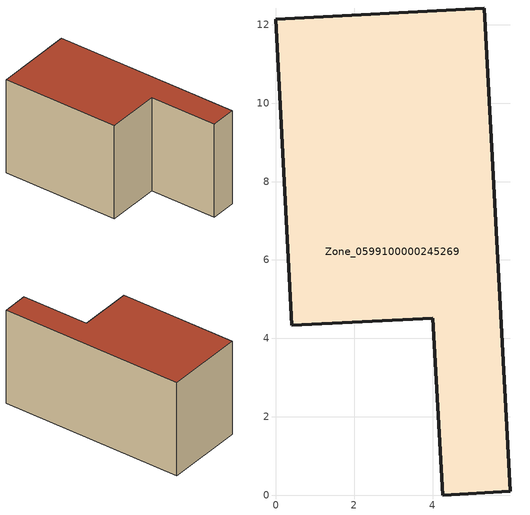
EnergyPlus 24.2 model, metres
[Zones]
Zone_0599100000245269
 floor ground (C_G): 0,12.15 5.32,12.43 5.98,0.1 4.26,0 4.01,4.51 0.41,4.33 z0
 wall outside (C_F): 5.32,12.43 0,12.15 0.41,4.33 4.01,4.51 4.26,0 5.98,0.1 5.32,12.43 z0:6.52
 roof outside (C_R): 5.98,0.1 5.32,12.43 0,12.15 0.41,4.33 4.01,4.51 4.26,0 z6.52
[BUILDING]
Pand.0599100000245269: North Axis=0; Terrain=City; Loads Convergence Tolerance Value=0.04; Temperature Convergence Tolerance Value=0.4; Solar Distribution=FullExterior; Maximum Number of Warmup Days=25; Minimum Number of Warmup Days=1
[Site:Location]
Rotterdam.The.Hague.AP_ZH_NLD Design_Conditions: Latitude=51.96; Longitude=4.45; Time Zone=1; Elevation=-4.5
[SITE:GROUNDTEMPERATURE:BUILDINGSURFACE]
18, 18, 18, 18, 18, 18, 18, 18, 18, 18, 18, 18
[MATERIAL] Thermal Absorptance=0.9; Solar Absorptance=0.7; Visible Absorptance=0.7
Name | Roughness | Thickness | Conductivity | Density | Specific Heat
G.TC.1946 | MediumSmooth | 0.15 | 1 | 540 | 1210
F.TC.1946 | Rough | 0.3 | 0.857143 | 1920 | 840
R.TC.1946 | MediumRough | 0.2 | 0.909091 | 1500 | 1000
[CONSTRUCTION]
C_G: G.TC.1946
C_F: F.TC.1946
C_R: R.TC.1946
[ZONE]
Zone_0599100000245269: Type=1; Multiplier=1; Ceiling Height=Autocalculate; Volume=Autocalculate; Floor Area=autocalculate; Part of Total Floor Area=Yes
[ZONEINFILTRATION:DESIGNFLOWRATE]
Infil_Zone_0599100000245269: Zone or ZoneList or Space or SpaceList=Zone_0599100000245269; Schedule=AlwaysOn; Design Flow Rate Calculation Method=Flow/Area; Flow Rate per Floor Area=0.003; Constant Term Coefficient=1; Temperature Term Coefficient=0; Velocity Term Coefficient=0; Velocity Squared Term Coefficient=0
[HVACTEMPLATE:ZONE:IDEALLOADSAIRSYSTEM]
Zone_0599100000245269: Maximum Heating Supply Air Temperature=50; Minimum Cooling Supply Air Temperature=13; Maximum Heating Supply Air Humidity Ratio=0.0156; Minimum Cooling Supply Air Humidity Ratio=0.0077; Heating Limit=NoLimit; Cooling Limit=NoLimit; Dehumidification Control Type=ConstantSensibleHeatRatio; Cooling Sensible Heat Ratio=0.7; Dehumidification Setpoint=60; Humidification Control Type=None; Humidification Setpoint=30; Outdoor Air Method=None; Outdoor Air Flow Rate per Person=0.00944; Outdoor Air Flow Rate per Zone Floor Area=0; Outdoor Air Flow Rate per Zone=0; Demand Controlled Ventilation Type=None; Outdoor Air Economizer Type=NoEconomizer; Heat Recovery Type=None; Sensible Heat Recovery Effectiveness=0.7; Latent Heat Recovery Effectiveness=0.65
[ZONECONTROL:THERMOSTAT]
ThermostatControl_Zone_0599100000245269: Zone or ZoneList=Zone_0599100000245269; Control Type Schedule=DualSetpointControlType; Control 1=Thermostat_Zone_0599100000245269; Temperature Difference Between Cutout And Setpoint=0
[THERMOSTATSETPOINT:DUALSETPOINT]
Thermostat_Zone_0599100000245269: Heating Setpoint Temperature Schedule=HeatingSetpoint_Zone_0599100000245269; Cooling Setpoint Temperature Schedule=CoolingSetpoint_Zone_0599100000245269
[SCHEDULE:COMPACT]
HeatingSetpoint_Zone_0599100000245269: Through: 12/31, For: AllDays, Until: 24:00, 21
CoolingSetpoint_Zone_0599100000245269: Through: 12/31, For: AllDays, Until: 24:00, 24
DualSetpointControlType: Through: 12/31, For: AllDays, Until: 24:00, 4
AlwaysOn: Through: 12/31, For: AllDays, Until: 24:00, 1
